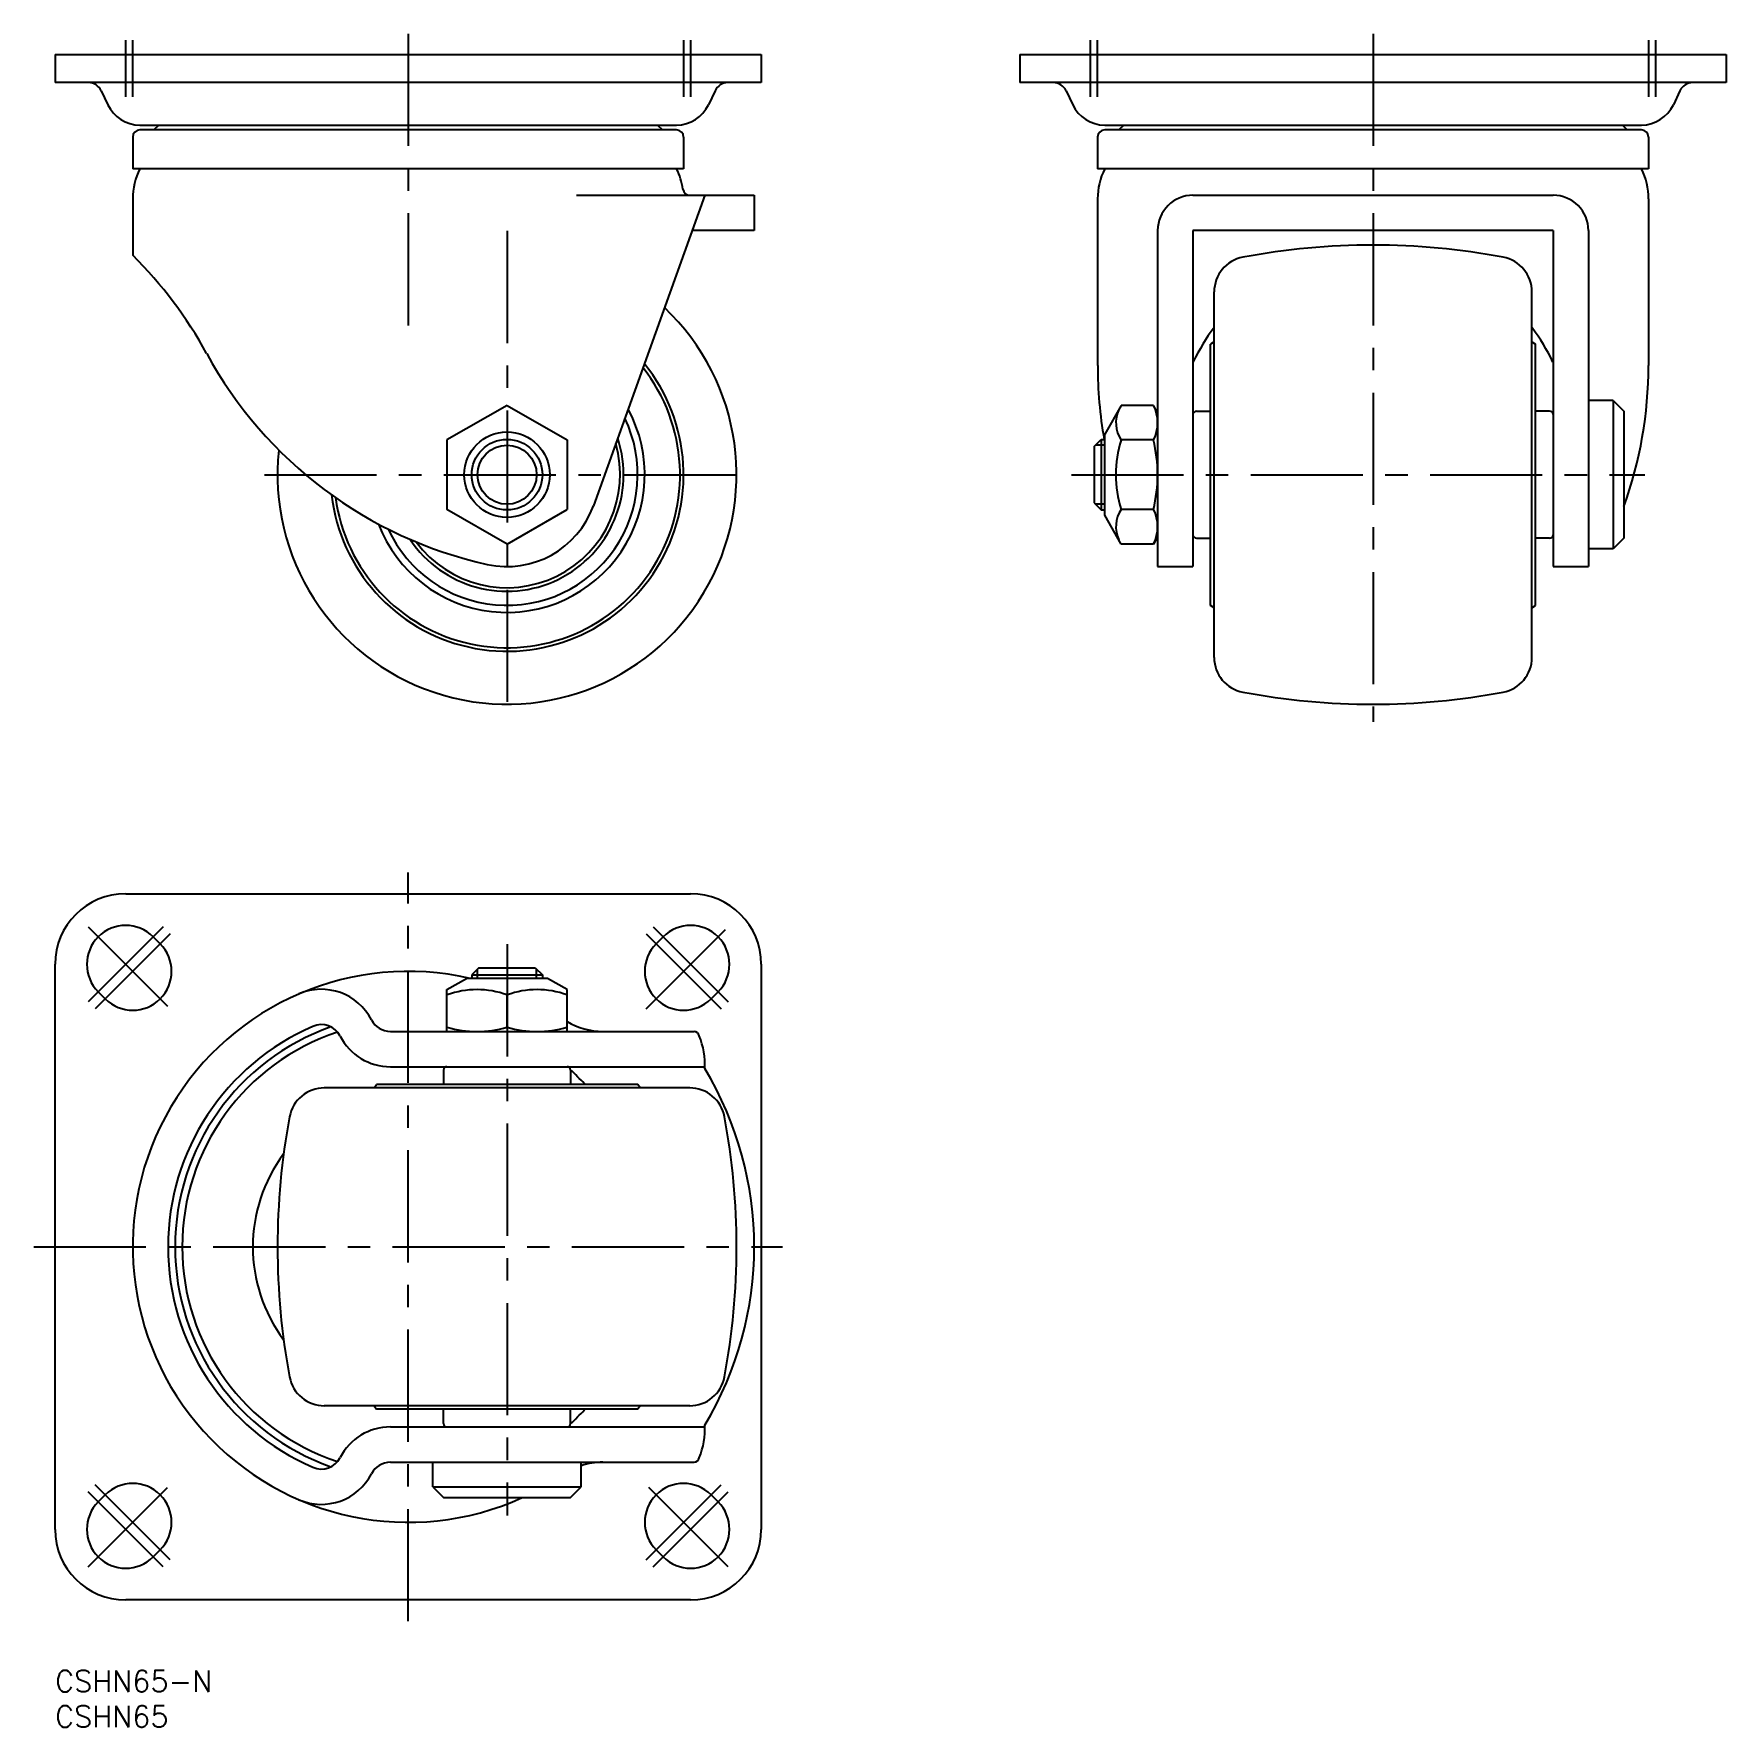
# Model space of a CAD drawing. Extents: x -3 to 237, y -8 to 232.
import ezdxf

# ---------------------------------------------------------------- set-up
doc = ezdxf.new("R2010")
doc.units = 0
doc.header["$LTSCALE"] = 0.5
doc.linetypes.add('CENTER', pattern=[50.8, 31.75, -6.35, 6.35, -6.35])
for name, color, linetype in [('MSM_CENTER', 1, 'CENTER'), ('MSM_CONTINUOUS', 7, 'CONTINUOUS'), ('MSM_NARROW', 5, 'CONTINUOUS'), ('MSM_PART_NUMBER', 7, 'CONTINUOUS')]:
    doc.layers.add(name, color=color, linetype=linetype)
doc.styles.get("Standard").update_dxf_attribs({"font": 'txt.shx', "height": 3, "bigfont": 'bigfont.shx'})

# ---------------------------------------------------------------- blocks, each defined once
blk = doc.blocks.new('*U27')
at = {"layer": 'MSM_PART_NUMBER'}
blk.add_text('CSHN65-N', height=3, dxfattribs=at).set_placement((0, -3))
blk = doc.blocks.new('*U28')
at = {"layer": 'MSM_PART_NUMBER'}
blk.add_text('CSHN65', height=3, dxfattribs=at).set_placement((0, -8))

msp = doc.modelspace()

# ---------------------------------------------------------------- linework, layer by layer
at = {"layer": 'MSM_CENTER'}
for p, q in [((10, 222.82), (10, 230.82)), ((11, 222.82), (11, 230.82)), ((50, 231.73), (50, 188.64)), ((89, 230.82), (89, 222.82)), ((90, 230.82), (90, 222.82)), ((146.63, 222.82), (146.63, 230.82)), ((147.63, 222.82), (147.63, 230.82)), ((186.63, 231.73), (186.63, 134.34)), ((225.63, 230.82), (225.63, 222.82)), ((226.63, 230.82), (226.63, 222.82)), ((64, 203.82), (64, 134.34)), ((29.65, 169.32), (98.6, 169.32)), ((143.91, 169.32), (225.13, 169.32)), ((50, 7), (50, 113)), ((4.7, 105.3), (16.3, 93.7)), ((15.3, 105.3), (4.7, 94.7)), ((16.3, 104.3), (5.7, 93.7)), ((83.7, 93.7), (95.3, 105.3)), ((83.7, 104.3), (94.3, 93.7)), ((84.7, 105.3), (95.3, 94.7)), ((64, 102.84), (64, 21.95)), ((-3, 60), (103, 60)), ((4.7, 14.7), (16.3, 26.3)), ((15.3, 14.7), (4.7, 25.3)), ((16.3, 15.7), (5.7, 26.3)), ((95.3, 14.7), (83.7, 26.3)), ((83.7, 15.7), (94.3, 26.3)), ((84.7, 14.7), (95.3, 25.3))]:
    msp.add_line(p, q, dxfattribs=at)
at = {"layer": 'MSM_CONTINUOUS'}
for p, q in [((0, 228.82), (100, 228.82)), ((0, 228.82), (0, 224.82)), ((100, 228.82), (100, 224.82)), ((136.63, 228.82), (236.63, 228.82)), ((136.63, 228.82), (136.63, 224.82)), ((236.63, 228.82), (236.63, 224.82)), ((100, 224.82), (0, 224.82)), ((6.54, 223.67), (7.48, 221.68)), ((93.46, 223.67), (92.52, 221.68)), ((236.63, 224.82), (136.63, 224.82)), ((143.17, 223.67), (144.1, 221.68)), ((230.09, 223.67), (229.15, 221.68)), ((12, 218.82), (88, 218.82)), ((14.69, 218.82), (14, 218.12)), ((85.31, 218.82), (86, 218.12)), ((148.63, 218.82), (224.63, 218.82)), ((151.32, 218.82), (150.63, 218.12)), ((221.93, 218.82), (222.63, 218.12)), ((11, 217.12), (11, 212.62)), ((88, 218.12), (12, 218.12)), ((89, 217.12), (89, 212.62)), ((147.63, 217.12), (147.63, 212.62)), ((224.63, 218.12), (148.63, 218.12)), ((225.63, 217.12), (225.63, 212.62)), ((89, 212.62), (11, 212.62)), ((225.63, 212.62), (147.63, 212.62)), ((73.84, 208.88), (99, 208.88)), ((92, 208.88), (76.24, 164.93)), ((99, 208.88), (99, 203.88)), ((161.13, 208.88), (212.13, 208.88)), ((11, 208.38), (11, 200.38)), ((147.63, 208.38), (147.63, 184.79)), ((225.63, 208.38), (225.63, 184.78)), ((99, 203.88), (90.21, 203.88)), ((156.13, 203.88), (156.13, 156.32)), ((161.13, 203.88), (161.13, 156.32)), ((212.13, 203.88), (161.13, 203.88)), ((212.13, 203.88), (212.13, 156.32)), ((217.13, 203.88), (217.13, 156.32)), ((164.13, 143.44), (164.13, 195.19)), ((209.13, 143.44), (209.13, 195.19)), ((164.13, 188.15), (163.63, 187.82)), ((163.63, 150.82), (163.63, 187.82)), ((209.13, 188.15), (209.63, 187.82)), ((209.63, 150.82), (209.63, 187.82)), ((220.63, 179.82), (217.13, 179.82)), ((220.63, 179.82), (222.13, 178.32)), ((220.63, 179.82), (220.63, 158.82)), ((64, 179.13), (55.5, 174.23)), ((64, 179.13), (72.5, 174.23)), ((150.97, 179.13), (148.63, 175.07)), ((155.55, 179.13), (150.97, 179.13)), ((156.13, 178.13), (155.55, 179.13)), ((161.63, 178.32), (163.63, 178.32)), ((211.63, 178.32), (209.63, 178.32)), ((222.13, 178.32), (222.13, 160.32)), ((148.63, 163.57), (148.63, 175.07)), ((55.5, 174.23), (55.5, 164.41)), ((72.5, 174.23), (72.5, 164.41)), ((147.13, 173.32), (148.13, 174.32)), ((147.13, 173.32), (147.13, 165.32)), ((148.13, 174.32), (148.13, 164.32)), ((148.13, 174.32), (148.63, 174.32)), ((155.55, 174.23), (150.97, 174.23)), ((64, 159.5), (55.5, 164.41)), ((64, 159.5), (72.5, 164.41)), ((147.13, 165.32), (148.13, 164.32)), ((148.13, 164.32), (148.63, 164.32)), ((150.97, 159.5), (148.63, 163.57)), ((155.55, 164.41), (150.97, 164.41)), ((155.55, 159.5), (150.97, 159.5)), ((156.13, 160.51), (155.55, 159.5)), ((161.63, 160.32), (163.63, 160.32)), ((211.63, 160.32), (209.63, 160.32)), ((220.63, 158.82), (217.13, 158.82)), ((222.13, 160.32), (220.63, 158.82)), ((156.13, 156.32), (161.13, 156.32)), ((212.13, 156.32), (217.13, 156.32)), ((164.13, 150.48), (163.63, 150.82)), ((209.13, 150.48), (209.63, 150.82)), ((10, 110), (90, 110)), ((14.89, 102.89), (13.89, 103.89)), ((85.11, 102.89), (86.11, 103.89)), ((0, 20), (0, 100)), ((60, 99.5), (59, 98.5)), ((59, 98.5), (69, 98.5)), ((59, 98.5), (59, 98)), ((60, 99.5), (68, 99.5)), ((68, 99.5), (69, 98.5)), ((69, 98.5), (69, 98)), ((100, 100), (100, 20)), ((6.11, 96.11), (7.11, 95.11)), ((55.5, 96.41), (58.25, 98)), ((55.5, 90.5), (55.5, 96.41)), ((69.75, 98), (58.25, 98)), ((72.5, 96.41), (69.75, 98)), ((72.5, 90.5), (72.5, 96.41)), ((93.89, 96.11), (92.89, 95.11)), ((64, 91.08), (64, 95.65)), ((47.48, 90.5), (90.51, 90.5)), ((47.48, 85.5), (92.01, 85.5)), ((55, 85), (55, 83.1)), ((73, 85), (73, 83.1)), ((89.87, 82.5), (38.13, 82.5)), ((45.17, 82.5), (45.5, 83)), ((82.5, 83), (45.5, 83)), ((82.83, 82.5), (82.5, 83)), ((89.87, 37.5), (38.13, 37.5)), ((45.17, 37.5), (45.5, 37)), ((82.5, 37), (45.5, 37)), ((55, 35), (55, 36.9)), ((73, 35), (73, 36.9)), ((82.83, 37.5), (82.5, 37)), ((47.48, 34.5), (92.01, 34.5)), ((47.48, 29.5), (90.51, 29.5)), ((53.5, 26), (53.5, 29.5)), ((74.5, 26), (74.5, 29.5)), ((6.11, 23.89), (7.11, 24.89)), ((53.5, 26), (55, 24.5)), ((53.5, 26), (74.5, 26)), ((55, 24.5), (73, 24.5)), ((73, 24.5), (74.5, 26)), ((93.89, 23.89), (92.89, 24.89)), ((14.89, 17.11), (13.89, 16.11)), ((85.11, 17.11), (86.11, 16.11)), ((90, 10), (10, 10))]:
    msp.add_line(p, q, dxfattribs=at)
for radius in [6.05, 5]:
    msp.add_circle((64, 169.32), radius, dxfattribs=at)
for centre, radius, start, end in [((4.73, 222.82), 2, 25.2527, 90), ((95.27, 222.82), 2, 90, 154.7473), ((141.36, 222.82), 2, 25.2527, 90), ((231.89, 222.82), 2, 90, 154.7473), ((12, 223.82), 5, 205.2527, 270), ((88, 223.82), 5, 270, 334.7473), ((148.63, 223.82), 5, 205.2527, 270), ((224.63, 223.82), 5, 270, 334.7473), ((12, 217.12), 1, 90, 180), ((88, 217.12), 1, 0, 90), ((148.63, 217.12), 1, 90, 180), ((224.63, 217.12), 1, 0, 90), ((20.5, 208.38), 9.5, 153.4746, 180), ((79.5, 208.38), 9.5, 8.2132, 26.5254), ((157.13, 208.38), 9.5, 153.4746, 180), ((216.13, 208.38), 9.5, 0, 26.5254), ((89.89, 209.88), 1, 188.2132, 270), ((161.13, 203.88), 5, 90, 180), ((212.13, 203.88), 5, 0, 90), ((186.63, 101.82), 100, 79.3849, 100.6151), ((-31.2, 157.72), 60, 28.6236, 45.3101), ((169.13, 195.19), 5, 100.6151, 180), ((204.13, 195.19), 5, 0, 79.3849), ((64, 169.32), 32.5, 173.8339, 46.6913), ((191.96, 170.01), 34.38, 144.0895, 153.5678), ((183.24, 171.14), 32.13, 26.0629, 36.1532), ((74.14, 215.21), 60, 208.6236, 257.5431), ((64, 169.32), 25, 186.5667, 38.9373), ((205.27, 184.55), 57.63, 179.7653, 190.2309), ((167.89, 184.58), 57.73, 339.9739, 0.206), ((64, 169.32), 24.5, 187.6246, 38.2227), ((64, 169.32), 19.5, 201.0075, 28.4592), ((154.56, 176.68), 4.34, 154.3842, 214.3842), ((150.65, 176.68), 5.48, 333.3771, 26.6229), ((161.63, 177.82), 0.5, 90, 180), ((211.63, 177.82), 0.5, 0, 90), ((64, 169.32), 18.5, 204.6337, 25.6253), ((64, 169.32), 16.5, 213.7058, 18.2818), ((64, 169.32), 16, 216.5383, 15.9286), ((166.45, 169.32), 16.24, 162.412, 197.5902), ((135.09, 169.32), 21.03, 346.5065, 13.494), ((64, 169.32), 13, 257.5431, 340.2695), ((154.56, 161.96), 4.34, 145.6158, 205.6158), ((150.65, 161.96), 5.48, 333.3771, 26.6229), ((161.63, 160.82), 0.5, 180, 270), ((211.63, 160.82), 0.5, 270, 0), ((169.13, 143.44), 5, 180, 259.3849), ((204.13, 143.44), 5, 280.6151, 0), ((186.63, 236.82), 100, 259.3849, 280.6151), ((10, 100), 10, 90, 180), ((90, 100), 10, 0, 90), ((10, 100), 5.5, 45, 225), ((90, 100), 5.5, 315, 135), ((11, 99), 5.5, 225, 45), ((89, 99), 5.5, 135, 315), ((50, 60), 39, 76.9972, 294.4592), ((37.71, 88.46), 8, 27.281, 113.3641), ((59.75, 84.14), 12.28, 69.7438, 110.2562), ((68.25, 84.14), 12.28, 69.7438, 110.2562), ((50, 60), 34, 113.3641, 246.6359), ((50, 60), 33, 109.3577, 250.6423), ((37.71, 88.46), 3, 27.281, 113.3641), ((47.48, 93.5), 3, 207.281, 270), ((77.58, 100.5), 10, 239.458, 270), ((50, 60), 32, 108.2171, 251.7829), ((47.48, 93.5), 8, 207.281, 270), ((59.75, 106.35), 15.85, 254.4429, 285.5571), ((68.25, 106.35), 15.85, 254.4429, 285.5571), ((90.36, 89.6), 0.912, 17.9056, 80.6162), ((81.05, 85.81), 10.96, 356.9957, 21.7721), ((55.5, 85), 0.5, 90, 180), ((72.5, 85), 0.5, 0, 90), ((50, 60), 34, 42.7977, 47.4355), ((50, 60), 49, 328.9973, 31.0027), ((38.13, 77.5), 5, 90, 169.3849), ((89.87, 77.5), 5, 10.6151, 90), ((131.5, 60), 100, 169.3849, 190.6151), ((-3.5, 60), 100, 349.3849, 10.6151), ((50, 60), 22, 143.2621, 216.7379), ((38.13, 42.5), 5, 190.6151, 270), ((89.87, 42.5), 5, 270, 349.3849), ((50, 60), 34, 312.5645, 317.2023), ((47.48, 26.5), 8, 90, 152.719), ((55.5, 35), 0.5, 180, 270), ((72.5, 35), 0.5, 270, 0), ((81.05, 34.19), 10.96, 338.2279, 3.0043), ((37.71, 31.54), 3, 246.6359, 332.719), ((47.48, 26.5), 3, 90, 152.719), ((77.58, 19.5), 10, 90, 107.949), ((90.36, 30.4), 0.912, 279.3838, 342.0944), ((11, 21), 5.5, 315, 135), ((37.71, 31.54), 8, 246.6359, 332.719), ((89, 21), 5.5, 45, 225), ((10, 20), 5.5, 135, 315), ((90, 20), 5.5, 225, 45), ((10, 20), 10, 180, 270), ((90, 20), 10, 270, 0)]:
    msp.add_arc(centre, radius, start, end, dxfattribs=at)
at = {"layer": 'MSM_NARROW'}
for p, q in [((148.63, 173.51), (147.31, 173.51)), ((148.63, 165.13), (147.31, 165.13)), ((59.81, 98), (59.81, 99.31)), ((68.19, 98), (68.19, 99.31))]:
    msp.add_line(p, q, dxfattribs=at)
msp.add_circle((64, 169.32), 4.19, dxfattribs=at)

# ---------------------------------------------------------------- block references
at = {"layer": 'MSM_CONTINUOUS'}
for name in ['*U27', '*U28']:
    msp.add_blockref(name, (0, 0), dxfattribs=at)

doc.saveas('drawing.dxf')
